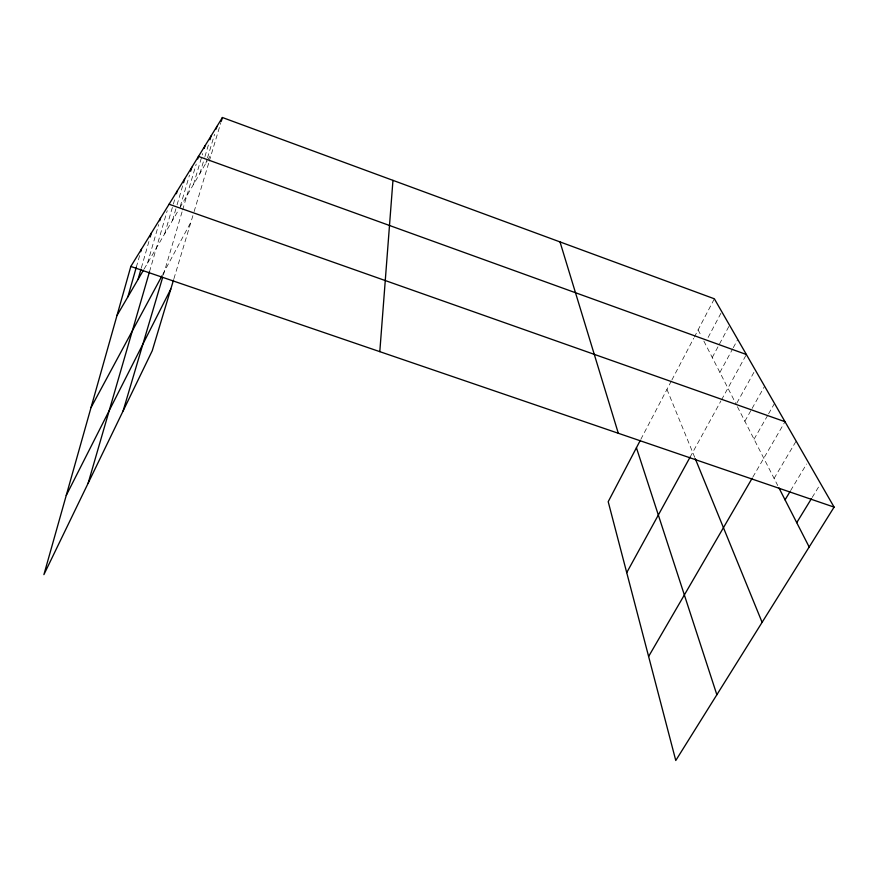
<?xml version="1.0" encoding="UTF-8"?>
<svg xmlns="http://www.w3.org/2000/svg" width="878" height="878" viewBox="0 0 878 878"><rect width="100%" height="100%" fill="white"/><g stroke="black" fill="none" stroke-linecap="round" stroke-linejoin="round"><path stroke-width="0.66" stroke-dasharray="4.39 3.29" d="M136.309 267.219L139.975 254.346M141.358 267.856L149.458 239.584M147.515 263.191L158.644 224.625M149.512 271.697L167.215 210.665M164.691 233.778L172.988 205.353M173.361 204.058L174.876 198.889M172.505 220.4L176.687 206.121M177.071 204.815L182.789 185.346M180.242 206.506L189.483 175.139M163.352 275.033L182.262 211.192M182.635 209.919L196.222 164.065M193.522 184.391L202.697 153.551M199.888 173.493L204.53 157.919M204.925 156.624L209.183 142.357M205.902 163.176L207.087 159.236M207.482 157.93L214.561 134.312M173.921 278.688L193.709 212.893M194.104 211.598L208.898 162.419M209.282 161.124L220.861 122.635M640.808 439.373L671.275 381.151M671.889 379.976L693.697 338.293M694.333 337.086L714.363 298.794M708.107 337.47L721.76 311.668M712.256 357.511L729.541 325.211M162.682 274.54L190.976 222.013M719.894 372.426L732.636 348.884M733.273 347.71L737.74 339.468M690.108 457.109L720.915 400.95M721.551 399.786L746.388 354.514M736.829 403.079L753.939 372.305M744.862 421.253L751.447 409.576M752.106 408.413L764.617 386.221M754.048 439.219L767.921 414.987M768.579 413.834L774.517 403.452M752.863 477.039L785.009 421.703M144.135 268.997L178.519 210.094M179.847 207.812L207.175 161.003M207.812 159.917L211.609 153.398M774.1 478.422L796.148 441.085M790.617 490.604L806.608 464.012M812.194 497.42L819.92 484.81M698.109 329.854L700.984 335.473M703.86 341.081L736.17 404.264M737.41 406.69L777.754 485.567M666.962 389.382L694.717 457.339"/><path stroke-width="1.32" d="M379.801 351.65L392.96 180.363M640.183 440.569L608.202 501.7L675.775 760.491L834.1 507.111L714.363 298.794L222.408 117.509L130.822 266.451L43.9 574.64L152.245 350.739L173.526 279.983M127.892 296.819L136.309 267.219M140.699 251.777L141.435 249.198M138.044 279.423L140.985 269.14M150.193 237.016L151.301 233.153M159.752 220.773L160.498 218.205M88.129 483.24L149.512 271.697M176.379 193.72L177.136 191.141M183.546 182.745L184.687 178.849M190.636 171.221L191.788 167.303M123.107 410.959L162.584 277.646M197.726 158.962L198.483 156.416L746.388 354.514M204.223 148.415L204.98 145.847M209.963 139.756L211.115 135.87M216.131 129.066L216.921 126.443M221.256 121.362L222.408 117.509M66.245 495.422L170.815 289.016M91.027 407.557L162.068 275.67M626.727 572.632L690.108 457.109M648.612 656.47L752.183 478.214M116.993 315.487L143.454 270.15M785.064 499.845L789.926 491.757M796.73 522.662L811.491 498.572M130.822 266.451L834.1 507.111M169.092 204.223L785.009 421.703M778.973 487.948L809.176 546.994M695.222 458.579L762.104 622.326M636.429 447.747L716.854 694.75M560.01 241.922L618.31 433.271"/></g></svg>
